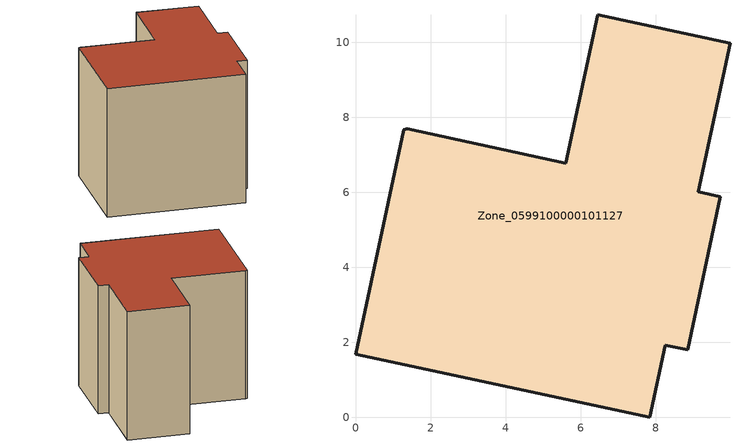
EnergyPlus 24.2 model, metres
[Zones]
Zone_0599100000101127
 floor ground (C_G): 6.46,10.74 9.98,9.98 9.14,6.02 9.72,5.89 8.85,1.8 8.26,1.92 7.84,0 0,1.68 1.28,7.67 1.38,7.69 5.6,6.78 z0
 wall outside (C_F): 7.84,0 8.26,1.92 8.85,1.8 9.72,5.89 9.14,6.02 9.98,9.98 6.46,10.74 5.6,6.78 1.38,7.69 1.28,7.67 0,1.68 7.84,0 z0:7.77
 roof outside (C_R): 1.28,7.67 0,1.68 7.84,0 8.26,1.92 8.85,1.8 9.72,5.89 9.14,6.02 9.98,9.98 6.46,10.74 5.6,6.78 1.38,7.69 z7.77
[BUILDING]
Pand.0599100000101127: North Axis=0; Terrain=City; Loads Convergence Tolerance Value=0.04; Temperature Convergence Tolerance Value=0.4; Solar Distribution=FullExterior; Maximum Number of Warmup Days=25; Minimum Number of Warmup Days=1
[Site:Location]
Rotterdam.The.Hague.AP_ZH_NLD Design_Conditions: Latitude=51.96; Longitude=4.45; Time Zone=1; Elevation=-4.5
[SITE:GROUNDTEMPERATURE:BUILDINGSURFACE]
18, 18, 18, 18, 18, 18, 18, 18, 18, 18, 18, 18
[MATERIAL] Thermal Absorptance=0.9; Solar Absorptance=0.7; Visible Absorptance=0.7
Name | Roughness | Thickness | Conductivity | Density | Specific Heat
G.TC.1975-1991 | MediumSmooth | 0.15 | 0.288461 | 540 | 1210
F.TC.1975-1991 | Rough | 0.3 | 0.230769 | 1920 | 840
R.TC.1975-1991 | MediumRough | 0.2 | 0.153846 | 1500 | 1000
[CONSTRUCTION]
C_G: G.TC.1975-1991
C_F: F.TC.1975-1991
C_R: R.TC.1975-1991
[ZONE]
Zone_0599100000101127: Type=1; Multiplier=1; Ceiling Height=Autocalculate; Volume=Autocalculate; Floor Area=autocalculate; Part of Total Floor Area=Yes
[ZONEINFILTRATION:DESIGNFLOWRATE]
Infil_Zone_0599100000101127: Zone or ZoneList or Space or SpaceList=Zone_0599100000101127; Schedule=AlwaysOn; Design Flow Rate Calculation Method=Flow/Area; Flow Rate per Floor Area=0.003; Constant Term Coefficient=1; Temperature Term Coefficient=0; Velocity Term Coefficient=0; Velocity Squared Term Coefficient=0
[HVACTEMPLATE:ZONE:IDEALLOADSAIRSYSTEM]
Zone_0599100000101127: Maximum Heating Supply Air Temperature=50; Minimum Cooling Supply Air Temperature=13; Maximum Heating Supply Air Humidity Ratio=0.0156; Minimum Cooling Supply Air Humidity Ratio=0.0077; Heating Limit=NoLimit; Cooling Limit=NoLimit; Dehumidification Control Type=ConstantSensibleHeatRatio; Cooling Sensible Heat Ratio=0.7; Dehumidification Setpoint=60; Humidification Control Type=None; Humidification Setpoint=30; Outdoor Air Method=None; Outdoor Air Flow Rate per Person=0.00944; Outdoor Air Flow Rate per Zone Floor Area=0; Outdoor Air Flow Rate per Zone=0; Demand Controlled Ventilation Type=None; Outdoor Air Economizer Type=NoEconomizer; Heat Recovery Type=None; Sensible Heat Recovery Effectiveness=0.7; Latent Heat Recovery Effectiveness=0.65
[ZONECONTROL:THERMOSTAT]
ThermostatControl_Zone_0599100000101127: Zone or ZoneList=Zone_0599100000101127; Control Type Schedule=DualSetpointControlType; Control 1=Thermostat_Zone_0599100000101127; Temperature Difference Between Cutout And Setpoint=0
[THERMOSTATSETPOINT:DUALSETPOINT]
Thermostat_Zone_0599100000101127: Heating Setpoint Temperature Schedule=HeatingSetpoint_Zone_0599100000101127; Cooling Setpoint Temperature Schedule=CoolingSetpoint_Zone_0599100000101127
[SCHEDULE:COMPACT]
HeatingSetpoint_Zone_0599100000101127: Through: 12/31, For: AllDays, Until: 24:00, 21
CoolingSetpoint_Zone_0599100000101127: Through: 12/31, For: AllDays, Until: 24:00, 24
DualSetpointControlType: Through: 12/31, For: AllDays, Until: 24:00, 4
AlwaysOn: Through: 12/31, For: AllDays, Until: 24:00, 1
